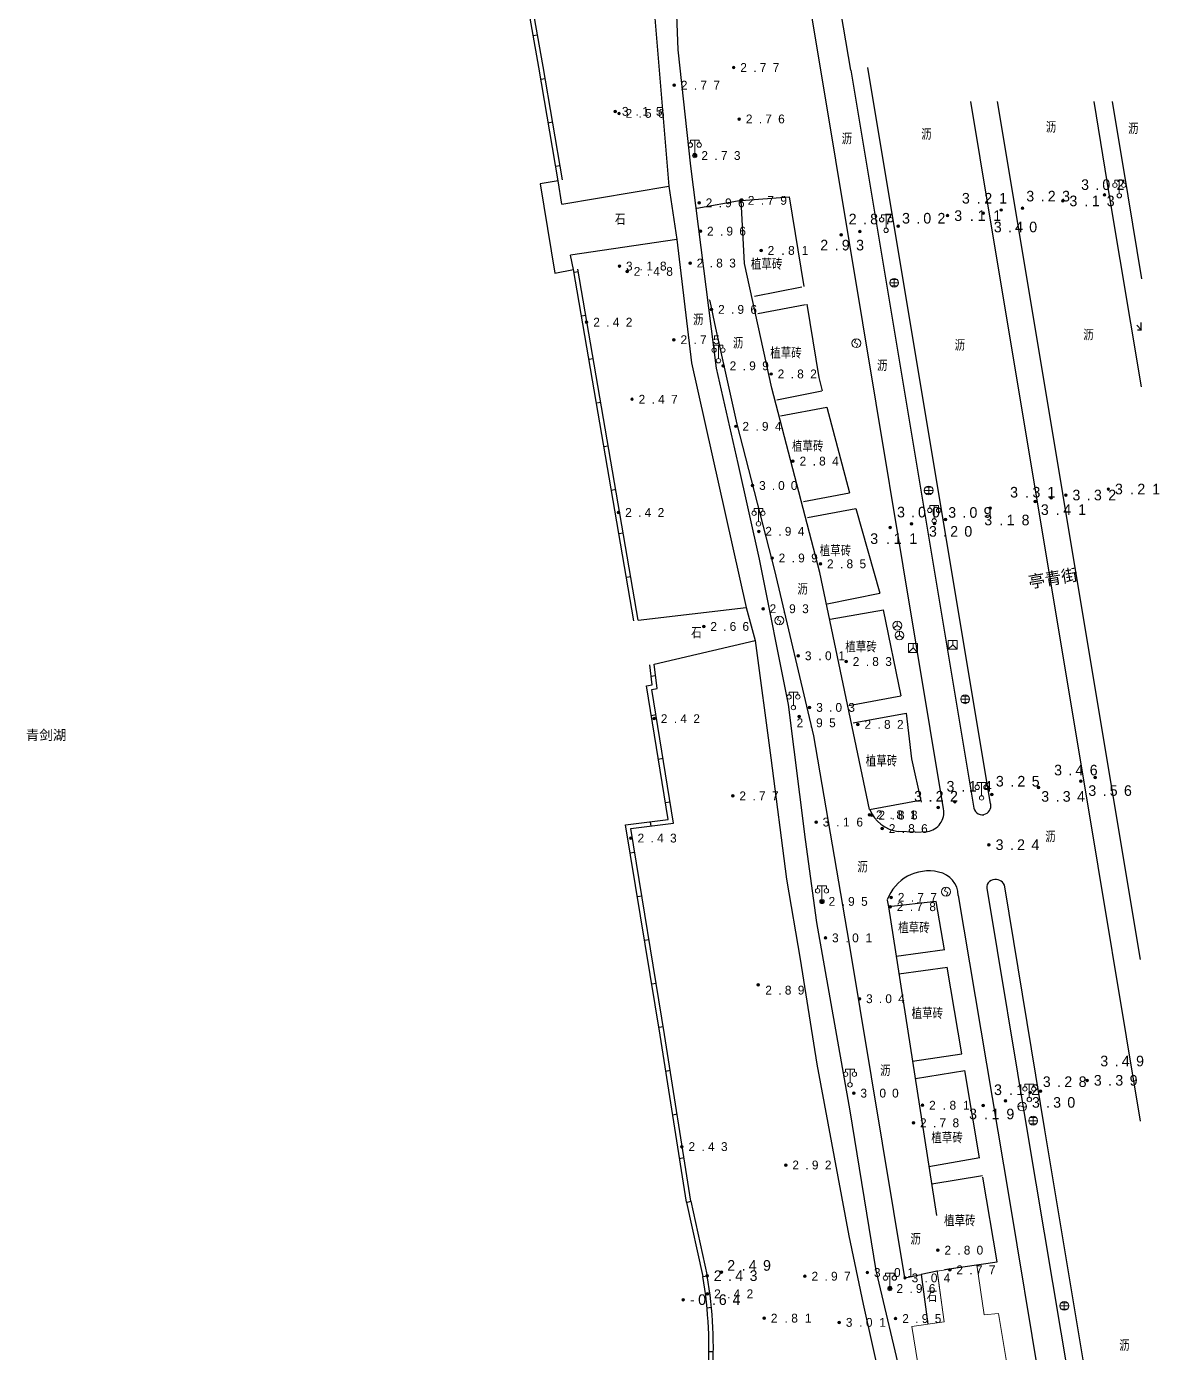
# Model space of a CAD drawing. Header units: metres. Extents: x 342272 to 345188, y 671156 to 672490.
# Drawn here: x 344454.1 to 344582.2, y 671735.7 to 671885.7 of the extents above; entities that cross this region are included whole.
import ezdxf
from ezdxf.enums import TextEntityAlignment as Align

# ---------------------------------------------------------------- set-up
doc = ezdxf.new("R2010")
doc.units = ezdxf.units.M
doc.header["$LTSCALE"] = 0.5
doc.header["$MEASUREMENT"] = 0
doc.layers.add('00-地形', color=251, linetype='Continuous')
doc.layers.add('00-现状标高', color=2, linetype='Continuous', lineweight=0, plot=False)
for name, color, linetype, lineweight in [('公共设施纪念物', 8, 'Continuous', 0), ('普通房屋', 8, 'Continuous', 0), ('通讯及其他管线设施', 252, 'Continuous', 0)]:
    doc.layers.add(name, color=color, linetype=linetype, lineweight=lineweight)
doc.styles.add('MtXpl_', font='simhei.ttf')
doc.styles.add('左斜等线体4.0', font='', dxfattribs={"height": 2.25})
doc.styles.add('正等线体2.0', font='MCS_Chinese1.shx', dxfattribs={"height": 2, "bigfont": 'MCS_Chinese1big.shx'})
doc.styles.add('正等线体2.4', font='MCS_Chinese1.shx', dxfattribs={"height": 2.4, "bigfont": 'MCS_Chinese1big.shx'})
doc.styles.add('细等线体2.5', font='MCS_Chinese1.shx', dxfattribs={"height": 2.5, "bigfont": 'MCS_Chinese1big.shx'})
doc.styles.add('细等线体3.0', font='MCS_Chinese1.shx', dxfattribs={"height": 3, "bigfont": 'MCS_Chinese1big.shx'})
doc.styles.get('左斜等线体4.0').set_extended_font_data('黑体', italic=True)

# ---------------------------------------------------------------- blocks, each defined once
blk = doc.blocks.new('174602')
at = {"layer": '通讯及其他管线设施', "lineweight": 0}
for p, q in [((-1, 1), (-1, -1)), ((1, 1), (-1, 1)), ((-1, -1), (0, 0)), ((0, 0), (0, 1)), ((0, 0), (1, -1)), ((1, -1), (1, 1)), ((-1, -1), (1, -1))]:
    blk.add_line(p, q, dxfattribs=at)
blk = doc.blocks.new('174601')
at = {"layer": '通讯及其他管线设施', "lineweight": 0}
for q in [(-0.87, -0.5), (0, 1), (0.87, -0.5)]:
    blk.add_line((0, 0), q, dxfattribs=at)
blk.add_circle((0, 0), 1, dxfattribs=at)
blk = doc.blocks.new('155210_1')
at = {"layer": '公共设施纪念物', "lineweight": 0}
for p, q in [((-1, 2.9), (-1, 3.5)), ((-1, 3.5), (1, 3.5)), ((0, 0.5), (0, 3.5)), ((1, 3.5), (1, 2.9))]:
    blk.add_line(p, q, dxfattribs=at)
for centre in [(-1, 2.4), (0, 0), (1, 2.4)]:
    blk.add_circle(centre, 0.5, dxfattribs=at)
blk = doc.blocks.new('174201')
at = {"layer": '通讯及其他管线设施', "linetype": 'Continuous', "lineweight": 0}
for p, q in [((-1, 0), (1, 0)), ((-0.7, 0.7), (0.7, 0.7)), ((0, -1), (0, 1)), ((-0.7, -0.7), (0.7, -0.7))]:
    blk.add_line(p, q, dxfattribs=at)
blk.add_circle((0, 0), 1, dxfattribs=at)
blk = doc.blocks.new('174700')
at = {"layer": '通讯及其他管线设施', "linetype": 'Continuous', "lineweight": 0}
for p, q in [((0, 1), (-0.38, 0.18)), ((-0.38, 0.18), (0.38, -0.18)), ((0, -1), (0.38, -0.18))]:
    blk.add_line(p, q, dxfattribs=at)
blk.add_circle((0, 0), 1, dxfattribs=at)
blk = doc.blocks.new('174400')
at = {"layer": '通讯及其他管线设施', "lineweight": 0}
blk.add_circle((0, 0), 1, dxfattribs=at)
for centre, start, end in [((-0.43, -0.55), 52.0967, 144.3058), ((0.43, 0.55), 232.0967, 324.3058)]:
    blk.add_arc(centre, 0.694, start, end, dxfattribs=at)
blk = doc.blocks.new('213400_1')
at = {"layer": '00-现状标高', "linetype": 'Continuous', "lineweight": 0}
h = blk.add_hatch(color=256, dxfattribs=at)
edge = h.paths.add_edge_path()
edge.add_arc((0, 0), 0.3, 0, 360)
blk.add_circle((0, 0), 0.3, dxfattribs=at)

msp = doc.modelspace()

# ---------------------------------------------------------------- linework, layer by layer
at = {"layer": '00-地形', "lineweight": -3}
for p, q in [((344545.63, 671870.55), (344533.43, 671944)), ((344547.31, 671880.71), (344536.94, 671943.1)), ((344512.02, 671881.06), (344502.38, 671936.1)), ((344512.51, 671881.14), (344502.79, 671936.66)), ((344527.81, 671883.01), (344527.4, 671892.48)), ((344525.14, 671886.6), (344526.75, 671867.61)), ((344511.39, 671884.64), (344511.88, 671884.72)), ((344529.21, 671869.88), (344527.81, 671883.01)), ((344514.21, 671868.21), (344512.02, 671881.06)), ((344514.69, 671868.33), (344512.51, 671881.14)), ((344547.31, 671880.71), (344561.19, 671797.46)), ((344563.14, 671797.74), (344549.24, 671881.04)), ((344512.25, 671879.71), (344512.74, 671879.8)), ((344560.86, 671877.2), (344562.98, 671864.44)), ((344565.95, 671864.99), (344563.93, 671877.2)), ((344576.6, 671866.52), (344574.83, 671877.18)), ((344576.89, 671877.17), (344578.66, 671866.53)), ((344513.09, 671874.78), (344513.58, 671874.87)), ((344513.93, 671869.86), (344514.42, 671869.94)), ((344532.14, 671847.02), (344529.21, 671869.88)), ((344557.82, 671797.17), (344545.63, 671870.55)), ((344514.21, 671868.21), (344512.17, 671867.87)), ((344514.64, 671865.56), (344514.21, 671868.21)), ((344512.17, 671867.87), (344513.83, 671857.75)), ((344514.64, 671865.56), (344526.75, 671867.61)), ((344526.75, 671867.61), (344527.66, 671861.57)), ((344580.2, 671844.92), (344576.6, 671866.52)), ((344578.66, 671866.53), (344580.22, 671857.14)), ((344534.91, 671865.99), (344529.89, 671865.07)), ((344534.91, 671865.99), (344540.33, 671866.4)), ((344535.31, 671858.85), (344534.91, 671865.99)), ((344540.33, 671866.4), (344542, 671856.25)), ((344576.66, 671800.67), (344565.95, 671864.99)), ((344562.98, 671864.44), (344573.67, 671800.21)), ((344527.66, 671861.57), (344515.63, 671859.8)), ((344527.66, 671861.57), (344529.3, 671847.61)), ((344515.95, 671858.17), (344515.63, 671859.8)), ((344513.83, 671857.75), (344515.95, 671858.17)), ((344522.78, 671818.45), (344515.95, 671858.17)), ((344516.01, 671857.87), (344516.5, 671857.96)), ((344523.27, 671818.53), (344516.45, 671858.23)), ((344538.4, 671844.75), (344535.31, 671858.85)), ((344536.43, 671855.18), (344541.78, 671856.21)), ((344531.4, 671854.6), (344531.35, 671854.74)), ((344532.05, 671851.53), (344531.4, 671854.6)), ((344516.85, 671852.94), (344517.35, 671853.03)), ((344536.8, 671853.2), (344542.2, 671854.22)), ((344542.33, 671854.24), (344543.69, 671845.97)), ((344534.45, 671840.7), (344532.05, 671851.53)), ((344579.66, 671851.87), (344580.16, 671851.37)), ((344580.16, 671851.37), (344580.16, 671852.17)), ((344579.76, 671851.37), (344580.21, 671851.37)), ((344580.16, 671851.37), (344580.21, 671851.42)), ((344517.7, 671848.02), (344518.19, 671848.1)), ((344529.3, 671847.61), (344535.5, 671819.96)), ((344534.57, 671836.25), (344532.14, 671847.02)), ((344543.69, 671845.97), (344544.09, 671844.47)), ((344543.83, 671823.89), (344538.4, 671844.75)), ((344538.97, 671843.43), (344544.05, 671844.46)), ((344518.55, 671843.09), (344519.04, 671843.17)), ((344539.38, 671841.62), (344544.61, 671842.62)), ((344544.59, 671842.59), (344547.19, 671832.92)), ((344538.73, 671824.12), (344534.45, 671840.7)), ((344519.39, 671838.16), (344519.89, 671838.24)), ((344536.99, 671825.41), (344534.57, 671836.25)), ((344520.24, 671833.23), (344520.73, 671833.32)), ((344541.97, 671831.94), (344547.19, 671832.92)), ((344542.44, 671830.13), (344547.9, 671831.16)), ((344547.9, 671831.16), (344550.59, 671821.56)), ((344521.09, 671828.3), (344521.58, 671828.39)), ((344540.26, 671808.98), (344536.99, 671825.41)), ((344521.93, 671823.38), (344522.43, 671823.46)), ((344543.13, 671805.44), (344538.73, 671824.12)), ((344549.45, 671797.11), (344543.83, 671823.89)), ((344544.64, 671820.38), (344550.59, 671821.56)), ((344523.27, 671818.53), (344535.5, 671819.96)), ((344535.5, 671819.96), (344536.5, 671816.21)), ((344544.98, 671818.62), (344551.02, 671819.69)), ((344550.99, 671819.68), (344550.99, 671819.68)), ((344550.99, 671819.68), (344552.96, 671809.96)), ((344525.07, 671813.54), (344536.5, 671816.21)), ((344536.5, 671816.21), (344538.28, 671802.93)), ((344524.86, 671811.19), (344524.57, 671813.48)), ((344525.42, 671810.77), (344525.07, 671813.54)), ((344524.22, 671811.09), (344524.86, 671811.19)), ((344526.67, 671795.98), (344524.22, 671811.09)), ((344524.73, 671812.18), (344525.23, 671812.25)), ((344524.8, 671810.67), (344525.42, 671810.77)), ((344527.25, 671795.55), (344524.8, 671810.67)), ((344547.1, 671808.87), (344552.96, 671809.96)), ((344542.18, 671793.71), (344540.26, 671808.98)), ((344547.6, 671806.9), (344553.58, 671807.98)), ((344553.58, 671807.98), (344554.18, 671802.83)), ((344524.76, 671807.75), (344525.26, 671807.83)), ((344547.13, 671782.11), (344543.13, 671805.44)), ((344525.56, 671802.81), (344526.06, 671802.89)), ((344538.28, 671802.93), (344540.05, 671789.21)), ((344554.18, 671802.83), (344555.27, 671797.93)), ((344580.08, 671780.14), (344576.66, 671800.67)), ((344573.67, 671800.21), (344580.05, 671761.84)), ((344526.36, 671797.88), (344526.86, 671797.96)), ((344549.45, 671797.11), (344555.18, 671798.17)), ((344521.85, 671795.37), (344526.67, 671795.98)), ((344525.77, 671771.56), (344521.85, 671795.37)), ((344522.43, 671794.94), (344527.25, 671795.55)), ((344526.26, 671771.64), (344522.43, 671794.94)), ((344524.64, 671795.72), (344524.71, 671795.23)), ((344554.59, 671794.54), (344552.69, 671794.6)), ((344554.59, 671794.54), (344555.99, 671794.6)), ((344543.48, 671784.3), (344542.18, 671793.71)), ((344522.37, 671792.19), (344522.86, 671792.27)), ((344540.05, 671789.21), (344541.58, 671780.17)), ((344523.18, 671787.26), (344523.68, 671787.34)), ((344559.47, 671787.37), (344565.24, 671753.09)), ((344562.75, 671787.96), (344567.29, 671760.46)), ((344569.28, 671760.87), (344564.75, 671788.36)), ((344551.45, 671786.86), (344551.58, 671786.08)), ((344556.98, 671786.7), (344551.58, 671786.08)), ((344551.58, 671786.08), (344557.03, 671751.17)), ((344557.9, 671781.24), (344556.98, 671786.7)), ((344547.23, 671763.03), (344543.48, 671784.3)), ((344524, 671782.32), (344524.49, 671782.41)), ((344553.45, 671744.11), (344547.13, 671782.11)), ((344552.45, 671780.52), (344557.96, 671781.25)), ((344541.58, 671780.17), (344543.47, 671768.31)), ((344552.76, 671778.51), (344558.25, 671779.26)), ((344559.89, 671769.46), (344558.23, 671779.25)), ((344524.81, 671777.39), (344525.3, 671777.47)), ((344525.62, 671772.46), (344526.12, 671772.54)), ((344528.72, 671752.7), (344525.77, 671771.56)), ((344529.22, 671752.78), (344526.26, 671771.64)), ((344554.3, 671768.63), (344559.88, 671769.46)), ((344526.4, 671767.52), (344526.9, 671767.6)), ((344543.47, 671768.31), (344547.11, 671748.88)), ((344554.62, 671766.66), (344560.22, 671767.56)), ((344561.88, 671757.71), (344560.21, 671767.57)), ((344550.19, 671744.95), (344547.23, 671763.03)), ((344527.18, 671762.58), (344527.67, 671762.66)), ((344567.29, 671760.46), (344576.49, 671705.64)), ((344578.41, 671705.94), (344569.28, 671760.87)), ((344527.95, 671757.64), (344528.44, 671757.72)), ((344556.16, 671756.73), (344561.93, 671757.72)), ((344556.47, 671754.77), (344562.2, 671755.7)), ((344563.87, 671745.93), (344562.25, 671755.51)), ((344528.73, 671752.65), (344529.22, 671752.78)), ((344528.73, 671752.65), (344530.58, 671744.28)), ((344529.22, 671752.78), (344531.07, 671744.36)), ((344565.24, 671753.09), (344573.72, 671702.07)), ((344547.11, 671748.88), (344548.7, 671741.15)), ((344553.63, 671730.5), (344550.19, 671744.95)), ((344557.92, 671745.05), (344563.87, 671745.93)), ((344530.58, 671744.28), (344531.07, 671744.36)), ((344553.45, 671744.11), (344555.27, 671744.49)), ((344557.08, 671744.87), (344555.27, 671744.49)), ((344555.27, 671744.49), (344556.05, 671738.89)), ((344531.05, 671740.75), (344531.55, 671740.8)), ((344548.7, 671741.15), (344551.12, 671730.51)), ((344531.27, 671735.81), (344531.77, 671735.8))]:
    msp.add_line(p, q, dxfattribs=at)
for centre, radius, start, end in [((344562.21, 671797.53), 1.03, 183.7008, 278.6065), ((344562.11, 671797.54), 1.05, 284.1981, 11.156), ((344553.25, 671798.66), 4.1, 202.1994, 262.1361), ((344555.64, 671796.78), 2.21, 279.0243, 9.9929), ((344556.13, 671785.17), 4.98, 77.0007, 160.092), ((344556.76, 671787.35), 2.71, 0.359, 79.474), ((344563.6, 671788.28), 0.907, 89.8936, 200.3435), ((344563.71, 671788.12), 1.07, 13.1359, 95.6568), ((344483.11, 671736.18), 48.16, 341.8999, 9.6806), ((344483.11, 671736.18), 48.66, 341.8999, 9.6806)]:
    msp.add_arc(centre, radius, start, end, dxfattribs=at)
at = {"layer": '公共设施纪念物', "lineweight": 0, "flags": 128}
msp.add_lwpolyline([(344559.47, 671721.5), (344558.4, 671729.2), (344555.81, 671728.86), (344554.23, 671738.63), (344557.87, 671739.14), (344557.08, 671744.87), (344561.59, 671745.59), (344562.42, 671739.94), (344564.02, 671740.1), (344565.63, 671730.36), (344564.19, 671730.17), (344565.2, 671722.28), (344559.47, 671721.5)], dxfattribs=at)
at = {"layer": '普通房屋', "lineweight": 0, "flags": 128}
msp.add_lwpolyline([(344557.07, 671744.94), (344557.87, 671739.14), (344554.23, 671738.63), (344555.81, 671728.86), (344558.4, 671729.2), (344559.47, 671721.5), (344565.2, 671722.28), (344564.19, 671730.17), (344565.63, 671730.36), (344564.02, 671740.1), (344562.42, 671739.94), (344561.59, 671745.59), (344557.08, 671744.87)], dxfattribs=at)

# ---------------------------------------------------------------- block references
at = {"layer": '00-现状标高', "lineweight": 0, "xscale": 0.5, "yscale": 0.5, "zscale": 0.5}
for p in [(344534.07, 671881.03), (344527.35, 671879.03), (344520.68, 671876.06), (344521.1, 671875.83), (344534.7, 671875.2), (344529.67, 671871.06), (344576.03, 671866.61), (344530.16, 671865.71), (344534.92, 671865.99), (344564.31, 671864.91), (344566.74, 671865.1), (344571.3, 671865.93), (344558.27, 671864.27), (344562.3, 671864.56), (344530.31, 671862.51), (344546.22, 671862.1), (344548.33, 671862.46), (344552.67, 671863.09), (344537.17, 671860.33), (344529.14, 671858.9), (344521.14, 671858.57), (344522.02, 671857.96), (344531.56, 671853.66), (344517.44, 671852.22), (344527.31, 671850.23), (344532.87, 671847.28), (344538.3, 671846.36), (344522.57, 671843.5), (344534.31, 671840.44), (344540.78, 671836.5), (344536.2, 671833.74), (344576.45, 671833.35), (344568.17, 671831.93), (344569.97, 671832.34), (344571.64, 671832.67), (344521.05, 671830.7), (344563.09, 671831.2), (344551.77, 671829.01), (344554.18, 671829.42), (344556.8, 671829.46), (344558.02, 671829.89), (344536.9, 671828.56), (344538.41, 671825.54), (344543.88, 671824.88), (344537.39, 671819.8), (344530.69, 671817.8), (344541.38, 671814.48), (344546.79, 671813.83), (344542.66, 671808.64), (344525.08, 671807.38), (344541.49, 671807.63), (344548.12, 671806.72), (344573.35, 671800.3), (344574.95, 671800.71), (344563.28, 671798.79), (344568.54, 671799.59), (344533.97, 671798.64), (344557.21, 671797.33), (344559.08, 671797.98), (344549.42, 671796.5), (344549.7, 671796.46), (344543.39, 671795.67), (344550.87, 671794.94), (344522.45, 671793.86), (344562.95, 671793.11), (344551.89, 671787.16), (344544.06, 671786.7), (344551.77, 671786.1), (344544.45, 671782.57), (344536.84, 671777.27), (344548.3, 671775.69), (344574.06, 671766.46), (344547.66, 671765.01), (344567.6, 671765.09), (344568.77, 671765.23), (344555.43, 671763.64), (344562.3, 671763.61), (344564.8, 671764.15), (344554.4, 671761.65), (344528.21, 671758.96), (344539.96, 671756.88), (344557.17, 671747.25), (344558.51, 671745.03), (344531.07, 671744.36), (344532.7, 671744.78), (344542.13, 671744.3), (344549.19, 671744.72), (344553.45, 671744.11), (344531.11, 671742.32), (344551.74, 671742.91), (344528.37, 671741.65), (344537.53, 671739.56), (344546.01, 671739.08), (344552.39, 671739.51)]:
    msp.add_blockref('213400_1', p, dxfattribs=at)
at = {"layer": '公共设施纪念物', "lineweight": 0, "xscale": 0.5, "yscale": 0.5, "zscale": 0.5}
for p in [(344529.67, 671871.06), (344577.69, 671866.52), (344551.31, 671862.61), (344532.35, 671847.86), (344536.88, 671829.41), (344556.75, 671829.74), (344540.83, 671808.63), (344562.11, 671798.41), (344544.06, 671786.7), (344547.23, 671765.96), (344567.51, 671764.29), (344551.74, 671742.91)]:
    msp.add_blockref('155210_1', p, dxfattribs=at)
at = {"layer": '通讯及其他管线设施', "lineweight": 0, "xscale": 0.5, "yscale": 0.5, "zscale": 0.5}
for name, p in [('174201', (344552.22, 671856.68)), ('174700', (344547.94, 671849.84)), ('174201', (344556.13, 671833.19)), ('174700', (344539.23, 671818.48)), ('174601', (344552.58, 671817.9)), ('174601', (344552.82, 671816.78)), ('174602', (344554.36, 671815.37)), ('174602', (344558.85, 671815.73)), ('174201', (344560.25, 671809.57)), ('174700', (344558.09, 671787.8)), ('174400', (344566.71, 671763.5)), ('174201', (344567.94, 671761.9)), ('174201', (344571.47, 671740.95))]:
    msp.add_blockref(name, p, dxfattribs=at)

# ---------------------------------------------------------------- texts
at = {"layer": '00-地形', "lineweight": -3, "style": '细等线体2.5'}
for s, p in [('沥', (344555.28, 671872.84)), ('沥', (344569.38, 671873.64)), ('沥', (344578.68, 671873.48)), ('沥', (344546.28, 671872.33)), (' 石', (344520.18, 671863.21)), ('沥', (344529.47, 671851.86)), ('沥', (344573.61, 671850.16)), ('沥', (344533.98, 671849.23)), ('沥', (344559.06, 671848.99)), ('沥', (344550.28, 671846.68)), ('沥', (344541.28, 671821.39)), (' 石', (344528.8, 671816.47)), ('沥', (344569.31, 671793.39)), ('沥', (344548.05, 671789.96)), ('沥', (344550.63, 671766.93)), ('沥', (344554.05, 671747.87)), (' 石', (344555.44, 671741.4)), ('沥', (344577.68, 671735.85))]:
    msp.add_text(s, height=1.25, dxfattribs=at).set_placement(p)
at = {"layer": '00-地形', "lineweight": -3, "style": '细等线体3.0'}
for p in [(344536.02, 671858.78), (344538.21, 671848.72), (344540.67, 671838.18), (344543.8, 671826.36), (344546.7, 671815.48), (344549.01, 671802.58), (344552.68, 671783.71), (344554.2, 671774.03), (344556.43, 671759.96), (344557.87, 671750.59)]:
    msp.add_text('植草砖', height=1.25, dxfattribs=at).set_placement(p, align=Align.MIDDLE_LEFT)
at = {"layer": '00-地形', "lineweight": -3, "style": 'MtXpl_'}
msp.add_text('亭青街', height=1.375, rotation=9.49, dxfattribs=at).set_placement((344567.53, 671822.12))
at = {"layer": '00-地形', "lineweight": -3, "style": '左斜等线体4.0', "oblique": 345}
msp.add_text('青剑湖', height=1.125, dxfattribs=at).set_placement((344453.99, 671804.96))
at = {"layer": '00-现状标高', "lineweight": 0, "attachment_point": 4, "line_spacing_factor": 0.722892}
for s, insert, char_height, style in [('\\T1.979;2.77', (344534.82, 671881.03), 1, '正等线体2.0'), ('\\T1.979;2.77', (344528.1, 671879.03), 1, '正等线体2.0'), ('\\T2.069;3.15', (344521.43, 671876.06), 1, '正等线体2.0'), ('\\T1.966;2.56', (344521.85, 671875.83), 1, '正等线体2.0'), ('\\T1.966;2.76', (344535.45, 671875.2), 1, '正等线体2.0'), ('\\T1.979;2.73', (344530.42, 671871.06), 1, '正等线体2.0'), ('\\T1.794;3.02', (344573.37, 671867.77), 1.2, '正等线体2.4'), ('\\T1.979;2.79', (344535.67, 671865.99), 1, '正等线体2.0'), ('\\T1.891;3.21', (344559.89, 671866.23), 1.2, '正等线体2.4'), ('\\T1.816;3.23', (344567.17, 671866.47), 1.2, '正等线体2.4'), ('\\T1.891;3.13', (344572.05, 671865.93), 1.2, '正等线体2.4'), ('\\T1.966;2.96', (344530.91, 671865.71), 1, '正等线体2.0'), ('\\T1.816;2.87', (344547.08, 671863.88), 1.2, '正等线体2.4'), ('\\T1.794;3.02', (344553.12, 671863.97), 1.2, '正等线体2.4'), ('\\T1.980;3.11', (344559.02, 671864.26), 1.2, '正等线体2.4'), ('\\T1.794;3.40', (344563.5, 671862.98), 1.2, '正等线体2.4'), ('\\T1.966;2.96', (344531.06, 671862.51), 1, '正等线体2.0'), ('\\T2.069;2.81', (344537.92, 671860.33), 1, '正等线体2.0'), ('\\T1.816;2.93', (344543.87, 671860.93), 1.2, '正等线体2.4'), ('\\T2.069;3.18', (344521.89, 671858.56), 1, '正等线体2.0'), ('\\T1.979;2.83', (344529.89, 671858.9), 1, '正等线体2.0'), ('\\T1.979;2.48', (344522.77, 671857.96), 1, '正等线体2.0'), ('\\T1.966;2.96', (344532.31, 671853.66), 1, '正等线体2.0'), ('\\T1.979;2.42', (344518.19, 671852.22), 1, '正等线体2.0'), ('\\T1.979;2.75', (344528.06, 671850.23), 1, '正等线体2.0'), ('\\T1.979;2.99', (344533.62, 671847.28), 1, '正等线体2.0'), ('\\T1.979;2.82', (344539.05, 671846.36), 1, '正等线体2.0'), ('\\T1.979;2.47', (344523.32, 671843.5), 1, '正等线体2.0'), ('\\T1.979;2.94', (344535.06, 671840.43), 1, '正等线体2.0'), ('\\T1.979;2.84', (344541.53, 671836.5), 1, '正等线体2.0'), ('\\T1.927;3.00', (344536.95, 671833.74), 1, '正等线体2.0'), ('\\T1.891;3.31', (344565.34, 671832.98), 1.2, '正等线体2.4'), ('\\T1.891;3.21', (344577.2, 671833.34), 1.2, '正等线体2.4'), ('\\T1.816;3.32', (344572.39, 671832.66), 1.2, '正等线体2.4'), ('\\T1.979;2.42', (344521.8, 671830.7), 1, '正等线体2.0'), ('\\T1.773;3.00', (344552.55, 671830.73), 1.2, '正等线体2.4'), ('\\T1.794;3.09', (344558.34, 671830.69), 1.2, '正等线体2.4'), ('\\T1.891;3.18', (344562.42, 671829.84), 1.2, '正等线体2.4'), ('\\T1.891;3.41', (344568.82, 671831.01), 1.2, '正等线体2.4'), ('\\T1.979;2.94', (344537.65, 671828.56), 1, '正等线体2.0'), ('\\T1.794;3.20', (344556.16, 671828.55), 1.2, '正等线体2.4'), ('\\T1.980;3.11', (344549.52, 671827.73), 1.2, '正等线体2.4'), ('\\T1.979;2.99', (344539.16, 671825.54), 1, '正等线体2.0'), ('\\T1.979;2.85', (344544.63, 671824.88), 1, '正等线体2.0'), ('\\T1.979;2.93', (344538.14, 671819.8), 1, '正等线体2.0'), ('\\T1.952;2.66', (344531.44, 671817.8), 1, '正等线体2.0'), ('\\T2.037;3.01', (344542.13, 671814.48), 1, '正等线体2.0'), ('\\T1.979;2.83', (344547.54, 671813.83), 1, '正等线体2.0'), ('\\T1.952;3.03', (344543.41, 671808.64), 1, '正等线体2.0'), ('\\T1.979;2.42', (344525.83, 671807.37), 1, '正等线体2.0'), ('\\T1.979;2.95', (344541.19, 671806.9), 1, '正等线体2.0'), ('\\T1.979;2.82', (344548.87, 671806.72), 1, '正等线体2.0'), ('\\T1.805;3.46', (344570.32, 671801.55), 1.2, '正等线体2.4'), ('\\T1.816;3.25', (344563.73, 671800.29), 1.2, '正等线体2.4'), ('\\T1.979;2.77', (344534.72, 671798.64), 1, '正等线体2.0'), ('\\T1.816;3.22', (344554.49, 671798.59), 1.2, '正等线体2.4'), ('\\T1.891;3.14', (344558.15, 671799.72), 1.2, '正等线体2.4'), ('\\T1.816;3.34', (344568.86, 671798.57), 1.2, '正等线体2.4'), ('\\T1.805;3.56', (344574.19, 671799.23), 1.2, '正等线体2.4'), ('\\T2.053;3.16', (344544.14, 671795.67), 1, '正等线体2.0'), ('\\T2.069;2.81', (344550.17, 671796.5), 1, '正等线体2.0'), ('\\T1.979;2.88', (344550.45, 671796.46), 1, '正等线体2.0'), ('\\T1.966;2.86', (344551.62, 671794.93), 1, '正等线体2.0'), ('\\T1.979;2.43', (344523.2, 671793.86), 1, '正等线体2.0'), ('\\T1.816;3.24', (344563.7, 671793.11), 1.2, '正等线体2.4'), ('\\T1.979;2.95', (344544.81, 671786.7), 1, '正等线体2.0'), ('\\T1.979;2.77', (344552.64, 671787.16), 1, '正等线体2.0'), ('\\T1.979;2.78', (344552.52, 671786.1), 1, '正等线体2.0'), ('\\T2.037;3.01', (344545.2, 671782.57), 1, '正等线体2.0'), ('\\T1.979;2.89', (344537.65, 671776.66), 1, '正等线体2.0'), ('\\T1.952;3.04', (344549.05, 671775.69), 1, '正等线体2.0'), ('\\T1.816;3.49', (344575.54, 671768.64), 1.2, '正等线体2.4'), ('\\T1.891;3.12', (344563.52, 671765.39), 1.2, '正等线体2.4'), ('\\T1.816;3.28', (344569.04, 671766.3), 1.2, '正等线体2.4'), ('\\T1.816;3.39', (344574.81, 671766.46), 1.2, '正等线体2.4'), ('\\T1.927;3.00', (344548.41, 671765.01), 1, '正等线体2.0'), ('\\T1.794;3.30', (344567.81, 671763.96), 1.2, '正等线体2.4'), ('\\T2.069;2.81', (344556.18, 671763.64), 1, '正等线体2.0'), ('\\T1.891;3.19', (344560.7, 671762.65), 1.2, '正等线体2.4'), ('\\T1.979;2.78', (344555.15, 671761.65), 1, '正等线体2.0'), ('\\T1.979;2.43', (344528.96, 671758.96), 1, '正等线体2.0'), ('\\T1.979;2.92', (344540.71, 671756.88), 1, '正等线体2.0'), ('\\T1.952;2.80', (344557.92, 671747.25), 1, '正等线体2.0'), ('\\T1.816;2.43', (344531.82, 671744.36), 1.2, '正等线体2.4'), ('\\T1.816;2.49', (344533.34, 671745.52), 1.2, '正等线体2.4'), ('\\T2.037;3.01', (344549.94, 671744.72), 1, '正等线体2.0'), ('\\T1.979;2.77', (344559.26, 671745.03), 1, '正等线体2.0'), ('\\T1.979;2.97', (344542.88, 671744.3), 1, '正等线体2.0'), ('\\T1.952;3.04', (344554.2, 671744.11), 1, '正等线体2.0'), ('\\T1.744;-0.64', (344529.12, 671741.65), 1.2, '正等线体2.4'), ('\\T1.979;2.42', (344531.86, 671742.32), 1, '正等线体2.0'), ('\\T1.966;2.96', (344552.49, 671742.91), 1, '正等线体2.0'), ('\\T2.069;2.81', (344538.28, 671739.56), 1, '正等线体2.0'), ('\\T2.037;3.01', (344546.76, 671739.08), 1, '正等线体2.0'), ('\\T1.979;2.95', (344553.14, 671739.51), 1, '正等线体2.0')]:
    msp.add_mtext(s, dxfattribs=dict(at, insert=insert, char_height=char_height, style=style))

doc.saveas('drawing.dxf')
